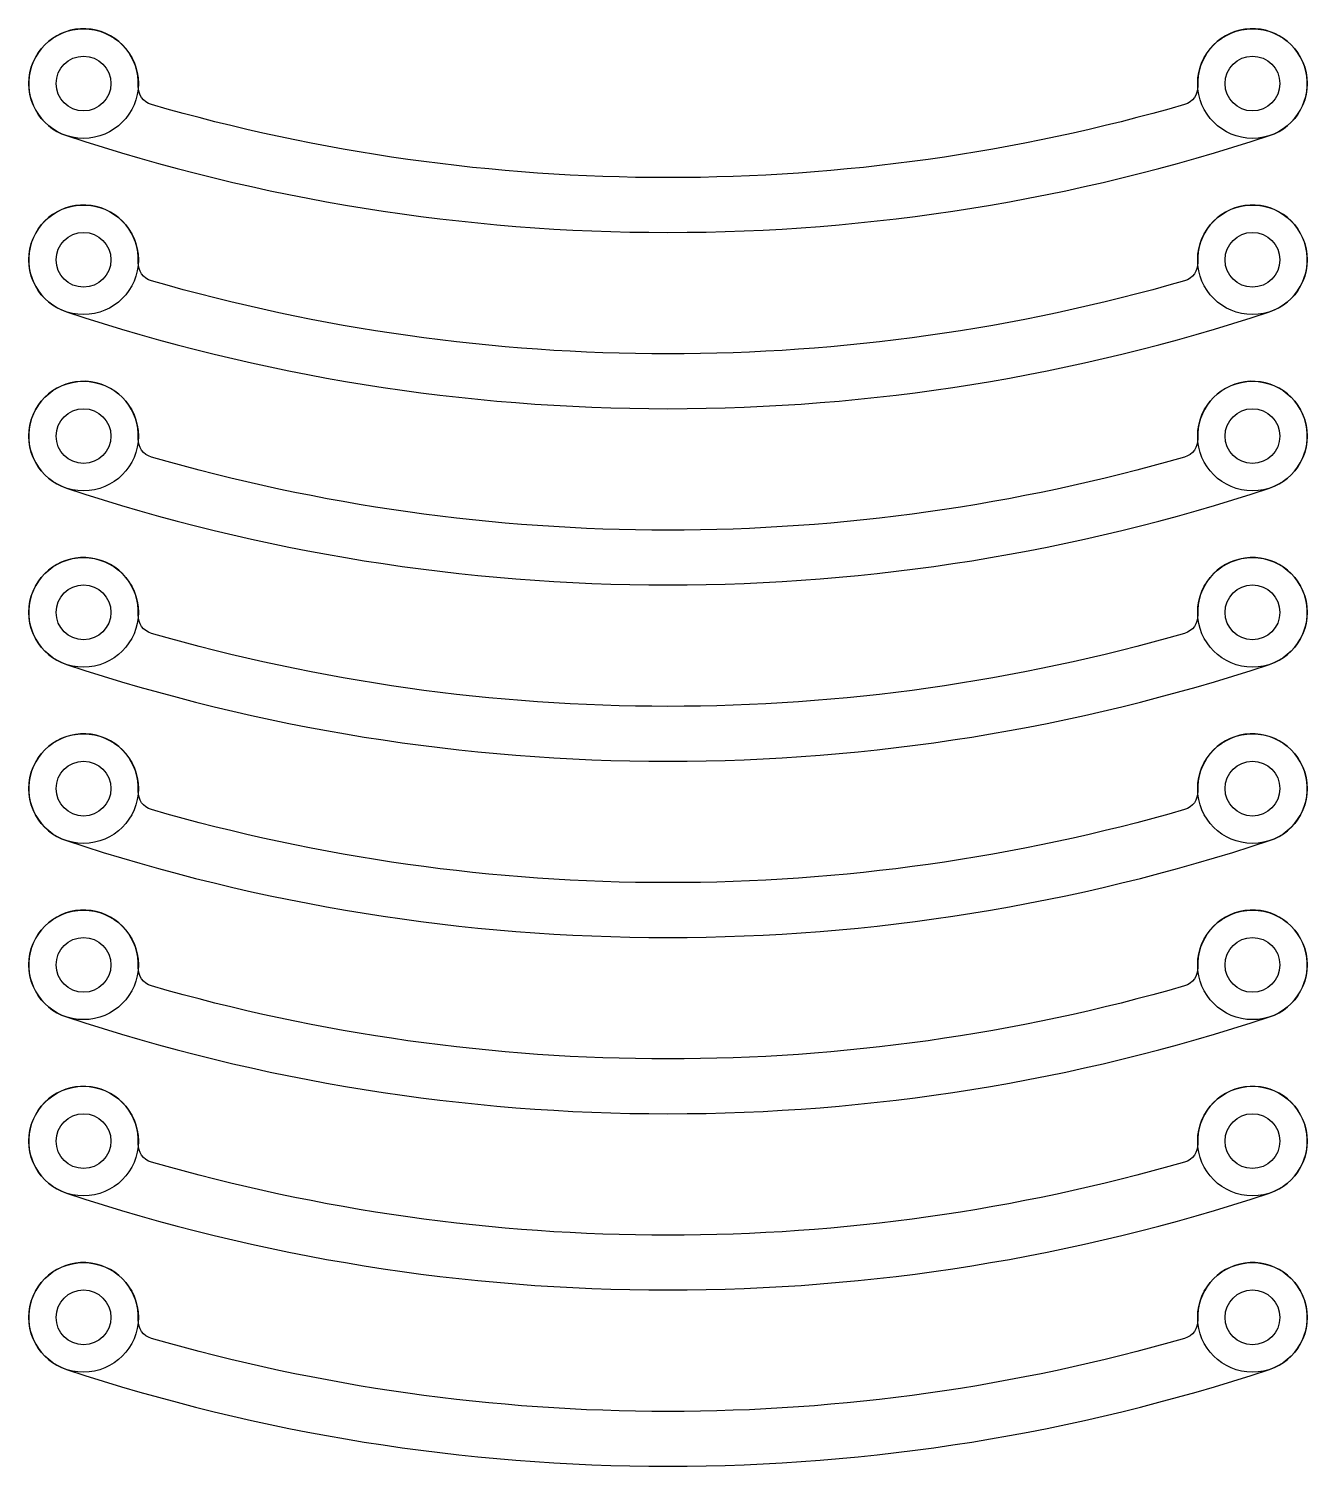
# Model space of a CAD drawing. Header units: inches. Extents: x 0 to 70, y 0 to 78.7.
import ezdxf

# ---------------------------------------------------------------- set-up
doc = ezdxf.new("R2010")
doc.units = ezdxf.units.IN
doc.header["$MEASUREMENT"] = 0
doc.layers.add('カバー', color=6, linetype='Continuous')
doc.layers.add('穴', color=3, linetype='Continuous')

msp = doc.modelspace()

# ---------------------------------------------------------------- linework, layer by layer
for centre in [(3, 75.697), (67, 75.697), (3, 66.047), (67, 66.047), (3, 56.398), (67, 56.398), (3, 46.748), (67, 46.748), (3, 37.098), (67, 37.098), (3, 27.449), (67, 27.449), (3, 17.799), (67, 17.799), (3, 8.15), (67, 8.15)]:
    msp.add_circle(centre, 3)
at = {"layer": 'カバー'}
for points in [[(63.281, 74.546, -0.141408), (6.718, 74.546, -0.347349), (5.996, 75.555, 2.015193), (2.058, 72.848, 0.160925), (67.941, 72.848, 2.015193), (64.003, 75.555, -0.347349)], [(63.281, 64.897, -0.141408), (6.718, 64.897, -0.347349), (5.996, 65.905, 2.015193), (2.058, 63.199, 0.160925), (67.941, 63.199, 2.015193), (64.003, 65.905, -0.347349)], [(63.281, 55.247, -0.141408), (6.718, 55.247, -0.347349), (5.996, 56.255, 2.015193), (2.058, 53.549, 0.160925), (67.941, 53.549, 2.015193), (64.003, 56.255, -0.347349)], [(63.281, 45.598, -0.141408), (6.718, 45.598, -0.347349), (5.996, 46.606, 2.015193), (2.058, 43.899, 0.160925), (67.941, 43.899, 2.015193), (64.003, 46.606, -0.347349)], [(63.281, 35.948, -0.141408), (6.718, 35.948, -0.347349), (5.996, 36.956, 2.015193), (2.058, 34.25, 0.160925), (67.941, 34.25, 2.015193), (64.003, 36.956, -0.347349)], [(63.281, 26.298, -0.141408), (6.718, 26.298, -0.347349), (5.996, 27.307, 2.015193), (2.058, 24.6, 0.160925), (67.941, 24.6, 2.015193), (64.003, 27.307, -0.347349)], [(63.281, 16.649, -0.141408), (6.718, 16.649, -0.347349), (5.996, 17.657, 2.015193), (2.058, 14.951, 0.160925), (67.941, 14.951, 2.015193), (64.003, 17.657, -0.347349)], [(63.281, 6.999, -0.141408), (6.718, 6.999, -0.347349), (5.996, 8.007, 2.015193), (2.058, 5.301, 0.160925), (67.941, 5.301, 2.015193), (64.003, 8.007, -0.347349)]]:
    msp.add_lwpolyline(points, format="xyb", close=True, dxfattribs=at)
at = {"layer": '穴'}
for centre in [(3, 75.697), (67, 75.697), (3, 66.047), (67, 66.047), (3, 56.398), (67, 56.398), (3, 46.748), (67, 46.748), (3, 37.098), (67, 37.098), (3, 27.449), (67, 27.449), (3, 17.799), (67, 17.799), (3, 8.15), (67, 8.15)]:
    msp.add_circle(centre, 1.5, dxfattribs=at)

doc.saveas('drawing.dxf')
